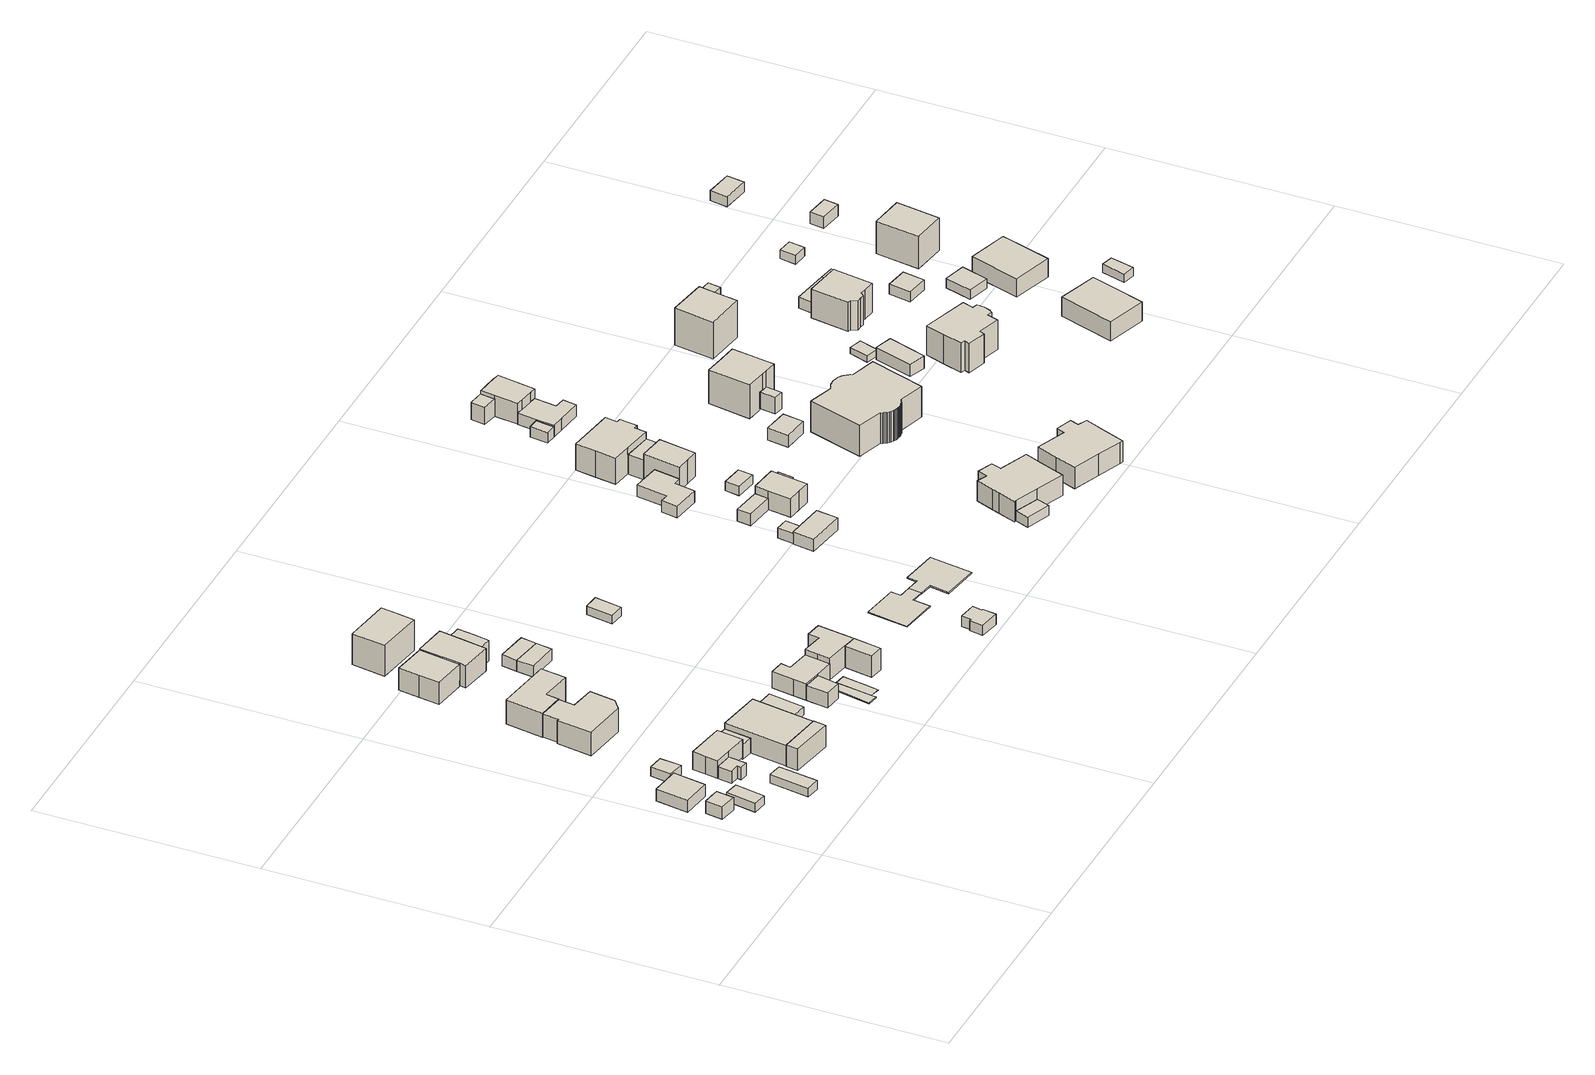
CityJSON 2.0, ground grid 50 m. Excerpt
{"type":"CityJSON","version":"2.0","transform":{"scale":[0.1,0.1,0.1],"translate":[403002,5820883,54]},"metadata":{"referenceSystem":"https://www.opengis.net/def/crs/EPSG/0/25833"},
"CityObjects":{
"building1":{"type":"Building","attributes":{"Gemeindeschluessel":"11000010","BezugspunktDach":"2200","function":"51009_1610","measuredHeight":3.61,"storeysAboveGround":0},"address":[{"country":"Germany","locality":"Berlin"}],"geometry":[{"type":"Solid","lod":"1","boundaries":[[[[0,1,2,3,4]],[[5,6,7,8,9]],[[5,9,4,3]],[[6,5,3,2]],[[7,6,2,1]],[[8,7,1,0]],[[9,8,0,4]]]]}]},
"building2":{"type":"Building","attributes":{"Gemeindeschluessel":"11000010","BezugspunktDach":"2200","function":"31001_2463","measuredHeight":2.93,"storeysAboveGround":1},"address":[{"country":"Germany","locality":"Berlin","thoroughfareNumber":"30 (1)","thoroughfareName":"Ingeweg"}],"geometry":[{"type":"Solid","lod":"1","boundaries":[[[[10,11,12,13]],[[14,15,16,17]],[[14,17,13,12]],[[15,14,12,11]],[[16,15,11,10]],[[17,16,10,13]]]]}]},
"building3":{"type":"Building","attributes":{"Gemeindeschluessel":"11000010","BezugspunktDach":"2200","function":"31001_2000","measuredHeight":2.02,"storeysAboveGround":1},"address":[{"country":"Germany","locality":"Berlin","thoroughfareNumber":"32 (1)","thoroughfareName":"Ingeweg"}],"geometry":[{"type":"Solid","lod":"1","boundaries":[[[[18,19,20,21]],[[22,23,24,25]],[[22,25,21,20]],[[23,22,20,19]],[[24,23,19,18]],[[25,24,18,21]]]]}]},
"building4":{"type":"Building","attributes":{"Gemeindeschluessel":"11000010","BezugspunktDach":"2200","function":"51009_1610","measuredHeight":2.2,"storeysAboveGround":0},"address":[{"country":"Germany","locality":"Berlin"}],"geometry":[{"type":"Solid","lod":"1","boundaries":[[[[26,27,28,29]],[[30,31,32,33]],[[30,33,29,28]],[[31,30,28,27]],[[32,31,27,26]],[[33,32,26,29]]]]}]},
"building5":{"type":"Building","attributes":{"Gemeindeschluessel":"11000010","BezugspunktDach":"2200","function":"31001_2000","measuredHeight":2.89,"storeysAboveGround":1},"address":[{"country":"Germany","locality":"Berlin","thoroughfareNumber":"32 (2)","thoroughfareName":"Ingeweg"}],"geometry":[{"type":"Solid","lod":"1","boundaries":[[[[34,35,36,37,38]],[[39,40,41,42,43]],[[39,43,38,37]],[[40,39,37,36]],[[41,40,36,35]],[[42,41,35,34]],[[43,42,34,38]]]]}]},
"building6":{"type":"Building","attributes":{"Gemeindeschluessel":"11000010","function":"31001_1010"},"address":[{"country":"Germany","locality":"Berlin","thoroughfareNumber":"32","thoroughfareName":"Ingeweg"}],"children":["building6-1","building6-2"]},
"building6-1":{"type":"BuildingPart","attributes":{"BezugspunktDach":"2200","measuredHeight":5.74,"storeysAboveGround":1},"parents":["building6"],"geometry":[{"type":"MultiSurface","lod":"1","boundaries":[[[44,45,46,47,48,49,50]],[[51,52,53,54,55,56,57]],[[51,57,50,49]],[[52,51,49,48]],[[53,52,48,47]],[[54,53,47,46]],[[55,54,46,45]],[[56,55,45,44]],[[58,59,60,44,50]],[[57,56,60,59,58]]]}]},
"building6-2":{"type":"BuildingPart","attributes":{"BezugspunktDach":"2200","measuredHeight":3.05,"storeysAboveGround":1},"parents":["building6"],"geometry":[{"type":"Solid","lod":"1","boundaries":[[[[61,62,63,60,59,64]],[[57,56,65,66,67,68]],[[57,68,64,59]],[[65,56,60,63]],[[66,65,63,62]],[[67,66,62,61]],[[68,67,61,64]],[[59,60,56,57]]]]}]},
"building7":{"type":"Building","attributes":{"Gemeindeschluessel":"11000010","BezugspunktDach":"2200","function":"51009_1610","measuredHeight":6.41,"storeysAboveGround":0},"address":[{"country":"Germany","locality":"Berlin"}],"geometry":[{"type":"Solid","lod":"1","boundaries":[[[[69,70,71,72]],[[73,74,75,76]],[[73,76,72,71]],[[74,73,71,70]],[[75,74,70,69]],[[76,75,69,72]]]]}]},
"building8":{"type":"Building","attributes":{"Gemeindeschluessel":"11000010","BezugspunktDach":"2200","function":"31001_1010","measuredHeight":5.63,"storeysAboveGround":1},"address":[{"country":"Germany","locality":"Berlin","thoroughfareNumber":"2","thoroughfareName":"Diethelmweg"}],"geometry":[{"type":"Solid","lod":"1","boundaries":[[[[77,78,79,80,81,82,83,84,85]],[[86,87,88,89,90,91,92,93,94]],[[86,94,85,84]],[[87,86,84,83]],[[88,87,83,82]],[[89,88,82,81]],[[90,89,81,80]],[[91,90,80,79]],[[92,91,79,78]],[[93,92,78,77]],[[94,93,77,85]]]]}]},
"building9":{"type":"Building","attributes":{"Gemeindeschluessel":"11000010","function":"31001_1010"},"address":[{"country":"Germany","locality":"Berlin","thoroughfareNumber":"34","thoroughfareName":"Ingeweg"}],"children":["building9-1","building9-2"]},
"building9-1":{"type":"BuildingPart","attributes":{"BezugspunktDach":"2200","measuredHeight":6.34,"storeysAboveGround":1},"parents":["building9"],"geometry":[{"type":"Solid","lod":"1","boundaries":[[[[95,96,97,98]],[[99,100,101,102]],[[99,102,98,97],[103,99,104,105]],[[100,99,97,96]],[[101,100,96,95]],[[102,101,95,98]],[[104,99,103,105]]]]}]},
"building9-2":{"type":"BuildingPart","attributes":{"BezugspunktDach":"2200","measuredHeight":3.57,"storeysAboveGround":1},"parents":["building9"],"geometry":[{"type":"Solid","lod":"1","boundaries":[[[[105,104,106,107]],[[108,99,103,109]],[[108,109,107,106]],[[99,108,106,104]],[[109,103,105,107]],[[103,99,104,105]]]]}]},
"building10":{"type":"Building","attributes":{"Gemeindeschluessel":"11000010","BezugspunktDach":"2200","function":"31001_1010","measuredHeight":5.8,"storeysAboveGround":1},"address":[{"country":"Germany","locality":"Berlin","thoroughfareNumber":"4","thoroughfareName":"Diethelmweg"}],"geometry":[{"type":"Solid","lod":"1","boundaries":[[[[110,111,112,113,114,115]],[[116,117,118,119,120,121]],[[116,121,115,114]],[[117,116,114,113]],[[118,117,113,112]],[[119,118,112,111]],[[120,119,111,110]],[[121,120,110,115]]]]}]},
"building11":{"type":"Building","attributes":{"Gemeindeschluessel":"11000010","BezugspunktDach":"2200","function":"31001_2000","measuredHeight":2.03,"storeysAboveGround":1},"address":[{"country":"Germany","locality":"Berlin","thoroughfareNumber":"36 (1)","thoroughfareName":"Ingeweg"}],"geometry":[{"type":"Solid","lod":"1","boundaries":[[[[122,123,124,125]],[[126,127,128,129]],[[126,129,125,124]],[[127,126,124,123]],[[128,127,123,122]],[[129,128,122,125]]]]}]},
"building12":{"type":"Building","attributes":{"Gemeindeschluessel":"11000010","function":"31001_1010"},"address":[{"country":"Germany","locality":"Berlin","thoroughfareNumber":"6","thoroughfareName":"Diethelmweg"}],"children":["building12-1","building12-2"]},
"building12-1":{"type":"BuildingPart","attributes":{"BezugspunktDach":"2200","measuredHeight":6.55,"storeysAboveGround":2},"parents":["building12"],"geometry":[{"type":"MultiSurface","lod":"1","boundaries":[[[130,131,132,133,134,135]],[[136,137,138,139,140,141]],[[136,141,135,134]],[[137,136,134,133]],[[138,137,133,132]],[[139,138,142,143,144]],[[140,139,144,145,146,130]],[[141,140,130,135]],[[144,143,142,132,131]],[[130,146,145,147]],[[131,147,145,144]]]}]},
"building12-2":{"type":"BuildingPart","attributes":{"BezugspunktDach":"2200","measuredHeight":6.71,"storeysAboveGround":2},"parents":["building12"],"geometry":[{"type":"MultiSurface","lod":"1","boundaries":[[[148,149,150,151,152,153,154]],[[146,145,143,155,156,157,158]],[[146,158,154,153]],[[147,130,159,153,152]],[[143,132,131,147,145,152,151]],[[155,143,151,150]],[[156,155,150,149]],[[157,156,149,148]],[[158,157,148,154]],[[145,146,159,130,147]],[[144,131,132,143]],[[145,147,131,144]]]}]},
"building13":{"type":"Building","attributes":{"Gemeindeschluessel":"11000010","BezugspunktDach":"2200","function":"31001_1010","measuredHeight":8.72,"storeysAboveGround":1},"address":[{"country":"Germany","locality":"Berlin","thoroughfareNumber":"8","thoroughfareName":"Diethelmweg"}],"geometry":[{"type":"Solid","lod":"1","boundaries":[[[[160,161,162,163,164]],[[165,166,167,168,169]],[[165,169,164,163]],[[166,165,163,162]],[[167,166,162,161]],[[168,167,161,160]],[[169,168,160,164]]]]}]},
"building14":{"type":"Building","attributes":{"Gemeindeschluessel":"11000010","BezugspunktDach":"2200","function":"31001_2000","measuredHeight":0.218,"storeysAboveGround":1},"address":[{"country":"Germany","locality":"Berlin","thoroughfareNumber":"36 (2)","thoroughfareName":"Ingeweg"}],"geometry":[{"type":"Solid","lod":"1","boundaries":[[[[170,171,172,173,174]],[[175,176,177,178,179]],[[175,179,174,173]],[[176,175,173,172]],[[177,176,172,171]],[[178,177,171,170]],[[179,178,170,174]]]]}]},
"building15":{"type":"Building","attributes":{"Gemeindeschluessel":"11000010","function":"31001_1010"},"address":[{"country":"Germany","locality":"Berlin","thoroughfareNumber":"36","thoroughfareName":"Ingeweg"}],"children":["building15-1","building15-2"]},
"building15-1":{"type":"BuildingPart","attributes":{"BezugspunktDach":"2200","measuredHeight":5.72,"storeysAboveGround":1},"parents":["building15"],"geometry":[{"type":"MultiSurface","lod":"1","boundaries":[[[180,181,182,183,184,185,186,187,188]],[[189,190,191,192,193,194,195,196,197]],[[189,197,188,187]],[[190,189,187,186]],[[191,190,186,185]],[[192,191,185,184]],[[193,192,184,183]],[[194,193,183,182]],[[195,194,182,181]],[[196,195,181,180]],[[197,198,199,180,188]],[[199,198,197,196]]]}]},
"building15-2":{"type":"BuildingPart","attributes":{"BezugspunktDach":"2200","measuredHeight":3.62,"storeysAboveGround":1},"parents":["building15"],"geometry":[{"type":"Solid","lod":"1","boundaries":[[[[200,199,198,201]],[[197,196,202,203]],[[197,203,201,198]],[[202,196,199,200]],[[203,202,200,201]],[[196,197,198,199]]]]}]},
"building16":{"type":"Building","attributes":{"Gemeindeschluessel":"11000010","BezugspunktDach":"2200","function":"31001_2000","measuredHeight":2.66,"storeysAboveGround":1},"address":[{"country":"Germany","locality":"Berlin","thoroughfareNumber":"4 (2)","thoroughfareName":"Diethelmweg"}],"geometry":[{"type":"Solid","lod":"1","boundaries":[[[[204,205,206,207]],[[208,209,210,211]],[[208,211,207,206]],[[209,208,206,205]],[[210,209,205,204]],[[211,210,204,207]]]]}]},
"building17":{"type":"Building","attributes":{"Gemeindeschluessel":"11000010","BezugspunktDach":"2200","function":"31001_2000","measuredHeight":6.06,"storeysAboveGround":1},"address":[{"country":"Germany","locality":"Berlin","thoroughfareNumber":"6 (1)","thoroughfareName":"Diethelmweg"}],"geometry":[{"type":"Solid","lod":"1","boundaries":[[[[212,213,214,215,216]],[[217,218,219,220,221]],[[217,221,216,215]],[[218,217,215,214]],[[219,218,214,213]],[[220,219,213,212]],[[221,220,212,216]]]]}]},
"building18":{"type":"Building","attributes":{"Gemeindeschluessel":"11000010","BezugspunktDach":"2200","function":"31001_2000","measuredHeight":2.63,"storeysAboveGround":1},"address":[{"country":"Germany","locality":"Berlin","thoroughfareNumber":"6 (2)","thoroughfareName":"Diethelmweg"}],"geometry":[{"type":"Solid","lod":"1","boundaries":[[[[205,222,223,206]],[[224,225,209,208]],[[224,208,206,223]],[[225,224,223,222]],[[209,225,222,205]],[[208,209,205,206]]]]}]},
"building19":{"type":"Building","attributes":{"Gemeindeschluessel":"11000010","BezugspunktDach":"2200","function":"31001_2000","measuredHeight":0.116,"storeysAboveGround":1},"address":[{"country":"Germany","locality":"Berlin","thoroughfareNumber":"38 (1)","thoroughfareName":"Ingeweg"}],"geometry":[{"type":"Solid","lod":"1","boundaries":[[[[226,227,228,229,172,171]],[[230,231,232,233,234,235]],[[230,235,171,172]],[[231,230,172,229]],[[232,231,229,228]],[[233,232,228,227]],[[234,233,227,226]],[[235,234,226,171]]]]}]},
"building20":{"type":"Building","attributes":{"Gemeindeschluessel":"11000010","function":"31001_1010"},"address":[{"country":"Germany","locality":"Berlin","thoroughfareNumber":"38","thoroughfareName":"Ingeweg"}],"children":["building20-1","building20-2"]},
"building20-1":{"type":"BuildingPart","attributes":{"BezugspunktDach":"2200","measuredHeight":5.78,"storeysAboveGround":1},"parents":["building20"],"geometry":[{"type":"Solid","lod":"1","boundaries":[[[[236,237,238,239,240,241,242,243,244]],[[194,193,245,246,247,248,249,250,195]],[[194,195,244,243]],[[193,194,243,242]],[[245,193,242,241]],[[246,245,241,240]],[[247,246,240,239]],[[248,247,239,238]],[[249,248,238,237]],[[250,236,237,236]],[[195,250,236,244]],[[249,237,236,250]]]]}]},
"building20-2":{"type":"BuildingPart","attributes":{"BezugspunktDach":"2200","measuredHeight":5.23,"storeysAboveGround":1},"parents":["building20"],"geometry":[{"type":"Solid","lod":"1","boundaries":[[[[251,237,236,252]],[[250,249,253,254]],[[250,254,252,236]],[[253,249,237,251]],[[254,253,251,252]],[[249,250,236,237]]]]}]},
"building21":{"type":"Building","attributes":{"Gemeindeschluessel":"11000010","BezugspunktDach":"2200","function":"31001_2000","measuredHeight":2.1,"storeysAboveGround":1},"address":[{"country":"Germany","locality":"Berlin","thoroughfareNumber":"4 (1)","thoroughfareName":"Diethelmweg"}],"geometry":[{"type":"Solid","lod":"1","boundaries":[[[[255,256,257,258]],[[259,260,261,262]],[[259,262,258,257]],[[260,259,257,256]],[[261,260,256,255]],[[262,261,255,258]]]]}]},
"building22":{"type":"Building","attributes":{"Gemeindeschluessel":"11000010","BezugspunktDach":"2200","function":"31001_1313","measuredHeight":2.47,"storeysAboveGround":1},"address":[{"country":"Germany","locality":"Berlin","thoroughfareNumber":"9 (2)","thoroughfareName":"Irmfriedstraße"}],"geometry":[{"type":"Solid","lod":"1","boundaries":[[[[263,264,265,266,267,268,269,270]],[[271,272,273,274,275,276,277,278]],[[271,278,270,269]],[[272,271,269,268]],[[273,272,268,267]],[[274,273,267,266]],[[275,274,266,265]],[[276,275,265,264]],[[277,276,264,263]],[[278,277,263,270]]]]}]},
"building23":{"type":"Building","attributes":{"Gemeindeschluessel":"11000010","BezugspunktDach":"2200","function":"31001_1010","measuredHeight":0.152,"storeysAboveGround":1},"address":[{"country":"Germany","locality":"Berlin","thoroughfareNumber":"40","thoroughfareName":"Ingeweg"}],"geometry":[{"type":"Solid","lod":"1","boundaries":[[[[279,280,281,282,283,284,285,286]],[[287,288,289,290,291,292,293,294]],[[287,294,286,285]],[[288,287,285,284]],[[289,288,284,283]],[[290,289,283,282]],[[291,290,282,281]],[[292,291,281,280]],[[293,292,280,279]],[[294,293,279,286]]]]}]},
"building24":{"type":"Building","attributes":{"Gemeindeschluessel":"11000010","BezugspunktDach":"2200","function":"31001_1010","measuredHeight":0.33,"storeysAboveGround":1},"address":[{"country":"Germany","locality":"Berlin","thoroughfareNumber":"11","thoroughfareName":"Irmfriedstraße"}],"geometry":[{"type":"Solid","lod":"1","boundaries":[[[[295,296,297,298,299,300,282,281]],[[301,302,303,304,305,306,307,308]],[[301,308,281,282]],[[302,301,282,300]],[[303,302,300,299]],[[304,303,299,298]],[[305,304,298,297]],[[306,305,297,296]],[[307,306,296,295]],[[308,307,295,281]]]]}]},
"building25":{"type":"Building","attributes":{"Gemeindeschluessel":"11000010","BezugspunktDach":"2200","function":"31001_2000","measuredHeight":3.02,"storeysAboveGround":1},"address":[{"country":"Germany","locality":"Berlin","thoroughfareNumber":"15 (1)","thoroughfareName":"Irmfriedstraße"}],"geometry":[{"type":"Solid","lod":"1","boundaries":[[[[309,310,311,312]],[[313,314,315,316]],[[313,316,312,311]],[[314,313,311,310]],[[315,314,310,309]],[[316,315,309,312]]]]}]},
"building26":{"type":"Building","attributes":{"Gemeindeschluessel":"11000010","BezugspunktDach":"2200","function":"31001_1312","measuredHeight":3.93,"storeysAboveGround":1},"address":[{"country":"Germany","locality":"Berlin","thoroughfareNumber":"15","thoroughfareName":"Irmfriedstraße"}],"geometry":[{"type":"Solid","lod":"1","boundaries":[[[[317,318,319,320,321,322]],[[323,324,325,326,327,328]],[[323,328,322,321]],[[324,323,321,320]],[[325,324,320,319]],[[326,325,319,318]],[[327,326,318,317]],[[328,327,317,322]]]]}]},
"building27":{"type":"Building","attributes":{"Gemeindeschluessel":"11000010","function":"31001_1010"},"address":[{"country":"Germany","locality":"Berlin","thoroughfareNumber":"17","thoroughfareName":"Irmfriedstraße"}],"children":["building27-1","building27-2","building27-3"]},
"building27-1":{"type":"BuildingPart","attributes":{"BezugspunktDach":"2200","measuredHeight":5.87,"storeysAboveGround":2},"parents":["building27"],"geometry":[{"type":"MultiSurface","lod":"1","boundaries":[[[329,330,331,332,333,334,335,336]],[[337,338,339,340,341,342,343,344]],[[337,344,336,335]],[[345,346,335,334]],[[339,338,334,333]],[[340,339,333,332]],[[347,348,332,331]],[[342,341,331,330]],[[343,342,330,329]],[[344,343,329,336]],[[338,337,349,346,345]],[[341,340,348,347]]]}]},
"building27-2":{"type":"BuildingPart","attributes":{"BezugspunktDach":"2200","measuredHeight":2.74,"storeysAboveGround":2},"parents":["building27"],"geometry":[{"type":"MultiSurface","lod":"1","boundaries":[[[346,345,350,351]],[[352,353,354,355]],[[352,355,351,350]],[[353,352,350,345]],[[354,353,338,337]],[[355,354,346,351]],[[337,338,345,346]]]}]},
"building27-3":{"type":"BuildingPart","attributes":{"BezugspunktDach":"2200","measuredHeight":2.81,"storeysAboveGround":2},"parents":["building27"],"geometry":[{"type":"Solid","lod":"1","boundaries":[[[[356,357,348,347]],[[340,358,359,341]],[[358,340,348,357]],[[359,358,357,356]],[[341,359,356,347]],[[340,341,347,348]]]]}]},
"building28":{"type":"Building","attributes":{"Gemeindeschluessel":"11000010","function":"31001_1010"},"address":[{"country":"Germany","locality":"Berlin","thoroughfareNumber":"19","thoroughfareName":"Irmfriedstraße"}],"children":["building28-1","building28-2"]},
"building28-1":{"type":"BuildingPart","attributes":{"BezugspunktDach":"2200","measuredHeight":5.99,"storeysAboveGround":2},"parents":["building28"],"geometry":[{"type":"MultiSurface","lod":"1","boundaries":[[[360,361,362,363,364]],[[365,366,367,368,369]],[[365,369,370,364,363],[371,372,373,370]],[[366,365,363,362]],[[367,366,362,361]],[[368,367,361,360]],[[369,368,360,364]],[[373,372,371,370]]]}]},
"building28-2":{"type":"BuildingPart","attributes":{"BezugspunktDach":"2200","measuredHeight":2.85,"storeysAboveGround":2},"parents":["building28"],"geometry":[{"type":"Solid","lod":"1","boundaries":[[[[374,375,370,373,376,377,378,379]],[[380,381,382,372,371,383,384,385]],[[380,385,379,378]],[[381,380,378,377]],[[382,381,377,376]],[[372,382,376,373]],[[383,371,370,375]],[[384,383,375,374]],[[385,384,374,379]],[[371,372,373,370]]]]}]},
"building29":{"type":"Building","attributes":{"Gemeindeschluessel":"11000010","BezugspunktDach":"2200","function":"31001_2000","measuredHeight":3.55,"storeysAboveGround":1},"address":[{"country":"Germany","locality":"Berlin","thoroughfareNumber":"2 (1)","thoroughfareName":"Dudweilerstraße"}],"geometry":[{"type":"Solid","lod":"1","boundaries":[[[[386,387,388,389]],[[390,391,392,393]],[[390,393,389,388]],[[391,390,388,387]],[[392,391,387,386]],[[393,392,386,389]]]]}]},
"building30":{"type":"Building","attributes":{"Gemeindeschluessel":"11000010","BezugspunktDach":"2200","function":"31001_2000","measuredHeight":2.21,"storeysAboveGround":1},"address":[{"country":"Germany","locality":"Berlin","thoroughfareNumber":"17 (1)","thoroughfareName":"Irmfriedstraße"}],"geometry":[{"type":"Solid","lod":"1","boundaries":[[[[394,395,396,397]],[[398,399,400,401]],[[398,401,397,396]],[[399,398,396,395]],[[400,399,395,394]],[[401,400,394,397]]]]}]},
"building31":{"type":"Building","attributes":{"Gemeindeschluessel":"11000010","BezugspunktDach":"2200","function":"31001_1010","measuredHeight":5.82,"storeysAboveGround":1},"address":[{"country":"Germany","locality":"Berlin","thoroughfareNumber":"2","thoroughfareName":"Dudweilerstraße"}],"geometry":[{"type":"Solid","lod":"1","boundaries":[[[[402,403,404,405,406,407,408,409,410,411,412,413,414,415]],[[416,417,418,419,420,421,422,423,424,425,426,391,390,427]],[[416,427,415,414]],[[417,416,414,413]],[[418,417,413,412]],[[419,418,412,411]],[[420,419,411,410]],[[421,420,410,409]],[[422,421,409,408]],[[423,422,408,407]],[[424,423,407,406]],[[425,424,406,405]],[[426,425,405,404]],[[391,426,404,403]],[[390,391,403,402]],[[427,390,402,415]]]]}]},
"building32":{"type":"Building","attributes":{"Gemeindeschluessel":"11000010","function":"31001_1010"},"address":[{"country":"Germany","locality":"Berlin","thoroughfareNumber":"21","thoroughfareName":"Irmfriedstraße"}],"children":["building32-1","building32-2"]},
"building32-1":{"type":"BuildingPart","attributes":{"BezugspunktDach":"2200","measuredHeight":7.84,"storeysAboveGround":1},"parents":["building32"],"geometry":[{"type":"MultiSurface","lod":"1","boundaries":[[[428,429,430,431,432,433,434,435,436,437,438]],[[439,440,441,442,443,444,445,446,447,448,449]],[[439,449,438,437]],[[440,439,437,436]],[[441,440,436,435]],[[442,441,435,434]],[[443,442,434,433]],[[444,443,433,432]],[[445,444,432,431]],[[446,445,431,430]],[[447,446,430,429]],[[450,451,447,429,428]],[[449,448,428,438]],[[448,447,451,450]]]}]},
"building32-2":{"type":"BuildingPart","attributes":{"BezugspunktDach":"2200","measuredHeight":4.74,"storeysAboveGround":1},"parents":["building32"],"geometry":[{"type":"Solid","lod":"1","boundaries":[[[[452,453,454,451,450,455]],[[448,447,456,457,458,459]],[[448,459,455,450]],[[456,447,451,454]],[[457,456,454,453]],[[458,457,453,452]],[[459,458,452,455]],[[447,448,450,451]]]]}]},
"building33":{"type":"Building","attributes":{"Gemeindeschluessel":"11000010","BezugspunktDach":"2200","function":"31001_1010","measuredHeight":6.14,"storeysAboveGround":1},"address":[{"country":"Germany","locality":"Berlin","thoroughfareNumber":"2A","thoroughfareName":"Dudweilerstraße"}],"geometry":[{"type":"Solid","lod":"1","boundaries":[[[[460,461,462,463,464,465,466,467,468,469,470,471]],[[472,473,474,475,476,477,478,479,480,481,482,483]],[[472,483,471,470]],[[473,472,470,469]],[[474,473,469,468]],[[475,474,468,467]],[[476,475,467,466]],[[477,476,466,465]],[[478,477,465,464]],[[479,478,464,463]],[[480,479,463,462]],[[481,480,462,461]],[[482,481,461,460]],[[483,482,460,471]]]]}]},
"building34":{"type":"Building","attributes":{"Gemeindeschluessel":"11000010","function":"31001_1010"},"address":[{"country":"Germany","locality":"Berlin","thoroughfareNumber":"23","thoroughfareName":"Irmfriedstraße"}],"children":["building34-1","building34-2"]},
"building34-1":{"type":"BuildingPart","attributes":{"BezugspunktDach":"2200","measuredHeight":5.58,"storeysAboveGround":1},"parents":["building34"],"geometry":[{"type":"MultiSurface","lod":"1","boundaries":[[[484,485,486,487,488,489,490,491,492]],[[493,494,495,496,497,498,499,500,501]],[[502,503,501,492,491]],[[494,493,491,490]],[[495,494,490,489]],[[496,495,489,488]],[[497,496,488,487]],[[498,497,487,486]],[[499,498,486,485]],[[500,499,485,484]],[[501,500,484,492]],[[493,501,503,502]]]}]},
"building34-2":{"type":"BuildingPart","attributes":{"BezugspunktDach":"2200","measuredHeight":2.54,"storeysAboveGround":1},"parents":["building34"],"geometry":[{"type":"Solid","lod":"1","boundaries":[[[[503,502,504,505]],[[506,493,501,507]],[[506,507,505,504]],[[493,506,504,502]],[[507,501,503,505]],[[493,502,503,501]]]]}]},
"building35":{"type":"Building","attributes":{"Gemeindeschluessel":"11000010","BezugspunktDach":"2200","function":"31001_2000","measuredHeight":2.82,"storeysAboveGround":1},"address":[{"country":"Germany","locality":"Berlin","thoroughfareNumber":"1 (1)","thoroughfareName":"Dudweilerstraße"}],"geometry":[{"type":"Solid","lod":"1","boundaries":[[[[508,509,510,511]],[[512,513,514,515]],[[512,515,511,510]],[[513,512,510,509]],[[514,513,509,508]],[[515,514,508,511]]]]}]},
"building36":{"type":"Building","attributes":{"Gemeindeschluessel":"11000010","function":"31001_1010"},"address":[{"country":"Germany","locality":"Berlin","thoroughfareNumber":"25","thoroughfareName":"Irmfriedstraße"}],"children":["building36-1","building36-2"]},
"building36-1":{"type":"BuildingPart","attributes":{"BezugspunktDach":"2200","measuredHeight":5.73,"storeysAboveGround":2},"parents":["building36"],"geometry":[{"type":"MultiSurface","lod":"1","boundaries":[[[516,517,518,519,520,521,522,523,524,525]],[[526,527,528,529,530,531,532,533,534,535]],[[526,535,525,524]],[[536,537,524,523]],[[528,527,523,522]],[[529,528,522,521]],[[530,529,521,520]],[[531,530,520,519]],[[532,531,519,518]],[[533,532,518,517]],[[534,533,517,516]],[[535,534,516,525]],[[527,526,537,536]]]}]},
"building36-2":{"type":"BuildingPart","attributes":{"BezugspunktDach":"2200","measuredHeight":4.21,"storeysAboveGround":2},"parents":["building36"],"geometry":[{"type":"Solid","lod":"1","boundaries":[[[[537,536,538,539]],[[540,527,526,541]],[[540,541,539,538]],[[527,540,538,536]],[[541,526,537,539]],[[526,527,536,537]]]]}]},
"building37":{"type":"Building","attributes":{"Gemeindeschluessel":"11000010","BezugspunktDach":"2200","function":"31001_1010","measuredHeight":7.41,"storeysAboveGround":2},"address":[{"country":"Germany","locality":"Berlin","thoroughfareNumber":"1","thoroughfareName":"Dudweilerstraße"}],"geometry":[{"type":"Solid","lod":"1","boundaries":[[[[542,543,544,545,546,547,548,549,550,551,552,553,554,555,556,557,558,559,560,561,562,563,564,565,566,567,568,569,570,571,572,573,574,575,576,577,578,579,580,581,582,583,584,585]],[[586,587,588,589,590,591,592,593,594,595,596,597,598,599,600,601,602,603,604,605,606,607,608,609,610,611,612,613,614,615,616,617,618,619,620,621,622,623,624,625,626,627,628,629]],[[586,629,585,584]],[[587,586,584,583]],[[588,587,583,582]],[[589,588,582,581]],[[590,589,581,580]],[[591,590,580,579]],[[592,591,579,578]],[[593,592,578,577]],[[594,593,577,576]],[[595,594,576,575]],[[596,595,575,574]],[[597,596,574,573]],[[598,597,573,572]],[[599,598,572,571]],[[600,599,571,570]],[[601,600,570,569]],[[602,601,569,568]],[[603,602,568,567]],[[604,603,567,566]],[[605,604,566,565]],[[606,605,565,564]],[[607,606,564,563]],[[608,607,563,562]],[[609,608,562,561]],[[610,609,561,560]],[[611,610,560,559]],[[612,611,559,558]],[[613,612,558,557]],[[614,613,557,556]],[[615,614,556,555]],[[616,615,555,554]],[[617,616,554,553]],[[618,617,553,552]],[[619,618,552,551]],[[620,619,551,550]],[[621,620,550,549]],[[622,621,549,548]],[[623,622,548,547]],[[624,623,547,546]],[[625,624,546,545]],[[626,625,545,544]],[[627,626,544,543]],[[628,627,543,542]],[[629,628,542,585]]]]}]},
"building38":{"type":"Building","attributes":{"Gemeindeschluessel":"11000010","function":"31001_1010"},"address":[{"country":"Germany","locality":"Berlin","thoroughfareNumber":"20","thoroughfareName":"Irmfriedstraße"}],"children":["building38-1","building38-2","building38-3"]},
"building38-1":{"type":"BuildingPart","attributes":{"BezugspunktDach":"2200","measuredHeight":8.52,"storeysAboveGround":2},"parents":["building38"],"geometry":[{"type":"MultiSurface","lod":"1","boundaries":[[[630,631,632,633,634,635,636,637,638]],[[639,640,641,642,643,644,645,646,647]],[[639,647,638,637]],[[640,639,637,636]],[[641,640,636,635]],[[642,641,635,634]],[[643,642,634,633],[648,649,650,651]],[[644,643,633,632]],[[645,644,632,631]],[[652,653,654,631,630]],[[646,645,655,656]],[[647,646,630,638],[657,658,652,656]],[[650,649,648,651]],[[656,655,654,653,652]],[[652,658,657,656]]]}]},
"building38-2":{"type":"BuildingPart","attributes":{"BezugspunktDach":"2200","measuredHeight":3.92,"storeysAboveGround":2},"parents":["building38"],"geometry":[{"type":"MultiSurface","lod":"1","boundaries":[[[659,653,658,660]],[[657,655,661,662]],[[657,662,660,658]],[[661,655,653,659]],[[662,661,659,660]],[[655,656,652,653]],[[657,658,652,656]]]}]},
"building38-3":{"type":"BuildingPart","attributes":{"BezugspunktDach":"2200","measuredHeight":5.8,"storeysAboveGround":2},"parents":["building38"],"geometry":[{"type":"Solid","lod":"1","boundaries":[[[[663,664,651,650]],[[648,665,666,649]],[[665,648,651,664]],[[666,665,664,663]],[[649,666,663,650]],[[648,649,650,651]]]]}]},
"building39":{"type":"Building","attributes":{"Gemeindeschluessel":"11000010","BezugspunktDach":"2200","function":"31001_2463","measuredHeight":3,"storeysAboveGround":1},"address":[{"country":"Germany","locality":"Berlin","thoroughfareNumber":"1 (3)","thoroughfareName":"Dudweilerstraße"}],"geometry":[{"type":"Solid","lod":"1","boundaries":[[[[667,668,669,670]],[[671,672,673,674]],[[671,674,670,669]],[[672,671,669,668]],[[673,672,668,667]],[[674,673,667,670]]]]}]},
"building40":{"type":"Building","attributes":{"Gemeindeschluessel":"11000010","BezugspunktDach":"2200","function":"31001_1313","measuredHeight":2.32,"storeysAboveGround":1},"address":[{"country":"Germany","locality":"Berlin","thoroughfareNumber":"1 (2)","thoroughfareName":"Dudweilerstraße"}],"geometry":[{"type":"Solid","lod":"1","boundaries":[[[[675,676,677,678,679]],[[680,681,682,683,684]],[[680,684,679,678]],[[681,680,678,677]],[[682,681,677,676]],[[683,682,676,675]],[[684,683,675,679]]]]}]},
"building41":{"type":"Building","attributes":{"Gemeindeschluessel":"11000010","BezugspunktDach":"2200","function":"31001_1010","measuredHeight":10.66,"storeysAboveGround":1},"address":[{"country":"Germany","locality":"Berlin","thoroughfareNumber":"24","thoroughfareName":"Irmfriedstraße"}],"geometry":[{"type":"Solid","lod":"1","boundaries":[[[[685,686,687,688,689]],[[690,691,692,693,694]],[[690,694,689,688]],[[691,690,688,687]],[[692,691,687,686]],[[693,692,686,685]],[[694,693,685,689]]]]}]},
"building42":{"type":"Building","attributes":{"Gemeindeschluessel":"11000010","BezugspunktDach":"2200","function":"31001_1010","measuredHeight":9.54,"storeysAboveGround":1},"address":[{"country":"Germany","locality":"Berlin","thoroughfareNumber":"3","thoroughfareName":"Dudweilerstraße"}],"geometry":[{"type":"Solid","lod":"1","boundaries":[[[[695,696,697,698,699,700,701,702,703,704,705,706,707,708,709,710,711,712,713,714]],[[715,716,717,718,719,720,721,722,723,724,725,726,727,728,729,730,731,732,733,734]],[[715,734,714,713]],[[716,715,713,712]],[[717,716,712,711]],[[718,717,711,710]],[[719,718,710,709]],[[720,719,709,708]],[[721,720,708,707]],[[722,721,707,706]],[[723,722,706,705]],[[724,723,705,704]],[[725,724,704,703]],[[726,725,703,702]],[[727,726,702,701]],[[728,727,701,700]],[[729,728,700,699]],[[730,729,699,698]],[[731,730,698,697]],[[732,731,697,696]],[[733,732,696,695]],[[734,733,695,714]]]]}]},
"building43":{"type":"Building","attributes":{"Gemeindeschluessel":"11000010","BezugspunktDach":"2200","function":"31001_1010","measuredHeight":8.94,"storeysAboveGround":1},"address":[{"country":"Germany","locality":"Berlin","thoroughfareNumber":"22","thoroughfareName":"Irmfriedstraße"}],"geometry":[{"type":"Solid","lod":"1","boundaries":[[[[735,736,737,738,739,740,741,742,743,744,745,746,747]],[[748,749,750,751,752,753,754,755,756,757,758,759,760]],[[748,760,747,746]],[[749,748,746,745]],[[750,749,745,744]],[[751,750,744,743]],[[752,751,743,742]],[[753,752,742,741]],[[754,753,741,740]],[[755,754,740,739]],[[756,755,739,738]],[[757,756,738,737]],[[758,757,737,736]],[[759,758,736,735]],[[760,759,735,747]]]]}]},
"building44":{"type":"Building","attributes":{"Gemeindeschluessel":"11000010","BezugspunktDach":"2200","function":"31001_2463","measuredHeight":2.4,"storeysAboveGround":1},"address":[{"country":"Germany","locality":"Berlin","thoroughfareNumber":"24 (1)","thoroughfareName":"Irmfriedstraße"}],"geometry":[{"type":"Solid","lod":"1","boundaries":[[[[761,762,763,764]],[[765,766,767,768]],[[765,768,764,763]],[[766,765,763,762]],[[767,766,762,761]],[[768,767,761,764]]]]}]},
"building45":{"type":"Building","attributes":{"Gemeindeschluessel":"11000010","BezugspunktDach":"2200","function":"51009_1611","measuredHeight":2.7,"storeysAboveGround":0},"address":[{"country":"Germany","locality":"Berlin"}],"geometry":[{"type":"Solid","lod":"1","boundaries":[[[[769,770,771,772,773,774,775]],[[776,777,778,779,780,752,749]],[[776,749,775,774]],[[777,776,774,773]],[[778,777,773,772]],[[779,778,772,771]],[[780,779,771,770]],[[752,780,770,769]],[[749,752,769,775]]]]}]},
"building46":{"type":"Building","attributes":{"Gemeindeschluessel":"11000010","BezugspunktDach":"2200","function":"31001_1010","measuredHeight":5.71,"storeysAboveGround":1},"address":[{"country":"Germany","locality":"Berlin","thoroughfareNumber":"5A","thoroughfareName":"Dudweilerstraße"}],"geometry":[{"type":"Solid","lod":"1","boundaries":[[[[781,782,783,784]],[[785,786,787,788]],[[785,788,784,783]],[[786,785,783,782]],[[787,786,782,781]],[[788,787,781,784]]]]}]},
"building47":{"type":"Building","attributes":{"Gemeindeschluessel":"11000010","BezugspunktDach":"2200","function":"31001_2723","measuredHeight":2.39,"storeysAboveGround":1},"address":[{"country":"Germany","locality":"Berlin","thoroughfareNumber":"21A (1)","thoroughfareName":"Siegmarstraße"}],"geometry":[{"type":"Solid","lod":"1","boundaries":[[[[789,790,791,792]],[[793,794,795,796]],[[793,796,792,791]],[[794,793,791,790]],[[795,794,790,789]],[[796,795,789,792]]]]}]},
"building48":{"type":"Building","attributes":{"Gemeindeschluessel":"11000010","BezugspunktDach":"2200","function":"31001_2723","measuredHeight":2.7,"storeysAboveGround":1},"address":[{"country":"Germany","locality":"Berlin","thoroughfareNumber":"22 (1)","thoroughfareName":"Irmfriedstraße"}],"geometry":[{"type":"Solid","lod":"1","boundaries":[[[[797,798,773,772]],[[777,799,800,778]],[[777,778,772,773]],[[799,777,773,798]],[[800,799,798,797]],[[778,800,797,772]]]]}]},
"building49":{"type":"Building","attributes":{"Gemeindeschluessel":"11000010","BezugspunktDach":"2200","function":"31001_2000","measuredHeight":2.31,"storeysAboveGround":1},"address":[{"country":"Germany","locality":"Berlin","thoroughfareNumber":"5 (1)","thoroughfareName":"Dudweilerstraße"}],"geometry":[{"type":"Solid","lod":"1","boundaries":[[[[801,802,803,804]],[[805,806,807,808]],[[805,808,804,803]],[[806,805,803,802]],[[807,806,802,801]],[[808,807,801,804]]]]}]},
"building50":{"type":"Building","attributes":{"Gemeindeschluessel":"11000010","BezugspunktDach":"2200","function":"31001_1010","measuredHeight":5.67,"storeysAboveGround":1},"address":[{"country":"Germany","locality":"Berlin","thoroughfareNumber":"5","thoroughfareName":"Dudweilerstraße"}],"geometry":[{"type":"Solid","lod":"1","boundaries":[[[[809,810,811,812]],[[813,814,815,816]],[[813,816,812,811]],[[814,813,811,810]],[[815,814,810,809]],[[816,815,809,812]]]]}]},
"building51":{"type":"Building","attributes":{"Gemeindeschluessel":"11000010","BezugspunktDach":"2200","function":"31001_2000","measuredHeight":2.09,"storeysAboveGround":1},"address":[{"country":"Germany","locality":"Berlin","thoroughfareNumber":"23A (1)","thoroughfareName":"Siegmarstraße"}],"geometry":[{"type":"Solid","lod":"1","boundaries":[[[[817,818,819,820]],[[821,822,823,824]],[[821,824,820,819]],[[822,821,819,818]],[[823,822,818,817]],[[824,823,817,820]]]]}]},
"building52":{"type":"Building","attributes":{"Gemeindeschluessel":"11000010","BezugspunktDach":"2200","function":"31001_2000","measuredHeight":2.02,"storeysAboveGround":1},"address":[{"country":"Germany","locality":"Berlin","thoroughfareNumber":"7 (1)","thoroughfareName":"Dudweilerstraße"}],"geometry":[{"type":"Solid","lod":"1","boundaries":[[[[825,826,827,828]],[[829,830,831,832]],[[829,832,828,827]],[[830,829,827,826]],[[831,830,826,825]],[[832,831,825,828]]]]}]},
"building53":{"type":"Building","attributes":{"Gemeindeschluessel":"11000010","BezugspunktDach":"2200","function":"31001_1010","measuredHeight":7.82,"storeysAboveGround":1},"address":[{"country":"Germany","locality":"Berlin","thoroughfareNumber":"21A","thoroughfareName":"Siegmarstraße"}],"geometry":[{"type":"Solid","lod":"1","boundaries":[[[[833,834,835,836]],[[837,838,839,840]],[[837,840,836,835]],[[838,837,835,834]],[[839,838,834,833]],[[840,839,833,836]]]]}]},
"building54":{"type":"Building","attributes":{"Gemeindeschluessel":"11000010","BezugspunktDach":"2200","function":"31001_1010","measuredHeight":2.83,"storeysAboveGround":1},"address":[{"country":"Germany","locality":"Berlin","thoroughfareNumber":"23A","thoroughfareName":"Siegmarstraße"}],"geometry":[{"type":"Solid","lod":"1","boundaries":[[[[841,842,843,844]],[[845,846,847,848]],[[845,848,844,843]],[[846,845,843,842]],[[847,846,842,841]],[[848,847,841,844]]]]}]},
"building55":{"type":"Building","attributes":{"Gemeindeschluessel":"11000010","BezugspunktDach":"2200","function":"31001_2463","measuredHeight":2.39,"storeysAboveGround":1},"address":[{"country":"Germany","locality":"Berlin","thoroughfareNumber":"25A (1)","thoroughfareName":"Siegmarstraße"}],"geometry":[{"type":"Solid","lod":"1","boundaries":[[[[849,850,851,852]],[[853,854,855,856]],[[853,856,852,851]],[[854,853,851,850]],[[855,854,850,849]],[[856,855,849,852]]]]}]}
},
"vertices":[
[58,218,50],[64,258,50],[45,261,50],[25,264,50],[19,225,50],[25,264,20],[45,261,20],[64,258,20],[58,218,20],[19,225,20],
[74,287,52],[86,361,52],[21,370,52],[9,296,52],[21,370,23],[86,361,23],[74,287,23],[9,296,23],
[106,173,37],[118,240,37],[86,246,37],[74,178,37],[86,246,16],[118,240,16],[106,173,16],[74,178,16],
[122,361,48],[126,409,48],[92,414,48],[85,367,48],[92,414,26],[126,409,26],[122,361,26],[85,367,26],
[202,100,34],[215,189,34],[200,192,34],[184,195,34],[170,105,34],[184,195,13],[200,192,13],[215,189,13],[202,100,13],[170,105,13],
[181,284,66],[231,276,66],[236,305,66],[240,335,66],[151,349,66],[147,319,66],[142,290,66],[147,319,23],[151,349,23],[240,335,23],[236,305,23],[231,276,23],[181,284,23],[142,290,23],[142,290,31],[142,290,53],[181,284,53],
[159,255,53],[157,246,53],[175,243,53],[137,258,53],[175,243,23],[157,246,23],[159,255,23],[137,258,23],
[341,144,68],[345,172,68],[246,187,68],[242,160,68],[246,187,16],[345,172,16],[341,144,16],[242,160,16],
[202,534,86],[225,552,86],[234,610,86],[178,619,86],[183,655,86],[124,664,86],[119,627,86],[115,628,86],[103,549,86],[115,628,30],[119,627,30],[124,664,30],[183,655,30],[178,619,30],[234,610,30],[225,552,30],[202,534,30],[103,549,30],
[345,172,67],[367,315,67],[268,331,67],[246,187,67],[268,331,17],[367,315,17],[345,172,17],[246,187,17],[259,271,17],[268,331,53],[259,271,53],
[240,335,53],[231,276,53],[240,335,17],[231,276,17],
[183,655,87],[188,685,87],[258,674,87],[266,731,87],[138,750,87],[124,664,87],[138,750,29],[266,731,29],[258,674,29],[188,685,29],[183,655,29],[124,664,29],
[413,224,45],[427,305,45],[394,310,45],[382,229,45],[394,310,25],[427,305,25],[413,224,25],[382,229,25],
[215,886,86],[222,933,86],[229,979,86],[154,991,86],[147,944,86],[140,897,86],[147,944,33],[154,991,33],[229,979,33],[222,933,33],[215,886,33],[140,897,33],[229,979,74],[229,979,35],[222,933,35],[221,925,35],[215,886,35],[221,925,86],
[284,859,89],[293,914,89],[302,968,89],[229,979,89],[221,925,89],[215,886,89],[212,871,89],[302,968,35],[293,914,35],[284,859,35],[212,871,35],[215,886,74],
[296,1021,105],[302,1059,105],[308,1098,105],[201,1114,105],[189,1038,105],[201,1114,31],[308,1098,31],[302,1059,31],[296,1021,31],[189,1038,31],
[527,117,27],[529,129,27],[541,210,27],[520,214,27],[503,121,27],[520,214,25],[541,210,25],[529,129,25],[527,117,25],[503,121,25],
[500,232,67],[543,225,67],[548,254,67],[552,283,67],[500,292,67],[504,314,67],[471,319,67],[463,268,67],[459,239,67],[463,268,28],[471,319,28],[504,314,28],[500,292,28],[552,283,28],[548,254,28],[543,225,28],[500,232,28],[459,239,28],[459,239,64],[500,232,64],
[490,183,64],[451,189,64],[490,183,28],[451,189,28],
[375,756,59],[381,793,59],[311,804,59],[306,765,59],[311,804,32],[381,793,32],[375,756,32],[306,765,32],
[319,869,84],[325,905,84],[330,941,84],[298,946,84],[286,874,84],[298,946,34],[330,941,34],[325,905,34],[319,869,34],[286,874,34],
[387,828,59],[317,839,59],[317,839,32],[387,828,32],
[552,124,27],[558,157,27],[563,188,27],[566,206,27],[541,210,26],[566,206,26],[563,188,26],[558,157,26],[552,124,26],[529,129,26],
[596,216,80],[627,210,80],[631,239,80],[639,293,80],[604,299,80],[600,274,80],[552,283,80],[548,254,80],[543,225,80],[600,274,28],[604,299,28],[639,293,28],[631,239,28],[627,210,28],[596,216,28],
[617,147,80],[585,152,80],[617,147,28],[585,152,28],
[575,694,52],[585,755,52],[552,759,52],[542,699,52],[552,759,31],[585,755,31],[575,694,31],[542,699,31],
[868,8,44],[873,39,44],[870,40,44],[874,62,44],[834,68,44],[831,46,44],[827,47,44],[822,16,44],[827,47,19],[831,46,19],[834,68,19],[874,62,19],[870,40,19],[873,39,19],[868,8,19],[822,16,19],
[863,149,27],[869,189,27],[899,184,27],[903,214,27],[874,218,27],[877,241,27],[794,254,27],[780,162,27],[794,254,25],[877,241,25],[874,218,25],[903,214,25],[899,184,25],[869,189,25],[863,149,25],[780,162,25],
[929,179,27],[922,135,27],[1005,122,27],[1020,219,27],[937,232,27],[933,209,27],[903,214,24],[933,209,24],[937,232,24],[1020,219,24],[1005,122,24],[922,135,24],[929,179,24],[899,184,24],
[977,482,55],[982,518,55],[953,522,55],[947,486,55],[953,522,31],[982,518,31],[977,482,31],[947,486,31],
[1029,425,59],[1032,450,59],[1035,474,59],[977,482,59],[947,486,59],[940,438,59],[947,486,30],[977,482,30],[1035,474,30],[1032,450,30],[1029,425,30],[940,438,30],
[1059,523,77],[1089,518,77],[1096,567,77],[1101,602,77],[1071,606,77],[1040,610,77],[1035,579,77],[1028,527,77],[1035,579,32],[1040,610,32],[1071,606,32],[1101,602,32],[1096,567,32],[1089,518,32],[1059,523,32],[1028,527,32],[1040,610,59],[1035,579,59],[1096,567,60],[1101,602,60],[1035,579,44],
[974,620,59],[970,588,59],[974,620,31],[1040,610,31],[1035,579,31],[970,588,31],
[1121,563,60],[1126,598,60],[1126,598,32],[1121,563,32],
[1055,764,87],[1084,760,87],[1098,844,87],[1039,853,87],[1025,768,87],[1039,853,30],[1098,844,30],[1084,760,30],[1055,764,30],[1025,768,30],[1025,768,59],[1025,768,31],[1035,827,31],[1035,827,59],
[999,724,59],[1007,770,59],[971,837,59],[961,767,59],[941,770,59],[935,733,59],[941,770,31],[961,767,31],[971,837,31],[1007,770,31],[999,724,31],[935,733,31],
[1258,67,45],[1269,97,45],[1214,119,45],[1203,89,45],[1214,119,21],[1269,97,21],[1258,67,21],[1203,89,21],
[1105,644,53],[1110,678,53],[1062,685,53],[1057,652,53],[1062,685,31],[1110,678,31],[1105,644,31],[1057,652,31],
[1214,119,70],[1269,97,70],[1334,71,70],[1349,111,70],[1355,127,70],[1371,167,70],[1305,193,70],[1313,216,70],[1278,230,70],[1269,208,70],[1247,218,70],[1231,177,70],[1225,161,70],[1209,120,70],[1225,161,21],[1231,177,21],[1247,218,21],[1269,208,21],[1278,230,21],[1313,216,21],[1305,193,21],[1371,167,21],[1355,127,21],[1349,111,21],[1334,71,21],[1209,120,21],
[1041,888,90],[1107,878,90],[1111,905,90],[1121,904,90],[1124,924,90],[1127,944,90],[1117,945,90],[1121,973,90],[1012,989,90],[1005,942,90],[998,895,90],[1005,942,27],[1012,989,27],[1121,973,27],[1117,945,27],[1127,944,27],[1124,924,27],[1121,904,27],[1111,905,27],[1107,878,27],[1041,888,27],[998,895,27],[1041,888,74],[1107,878,74],
[1039,853,74],[1098,844,74],[1102,844,74],[1036,853,74],[1102,844,27],[1098,844,27],[1039,853,27],[1036,853,27],
[1428,34,72],[1483,12,72],[1490,10,72],[1508,58,72],[1527,105,72],[1506,114,72],[1513,134,72],[1477,147,72],[1470,128,72],[1402,155,72],[1383,107,72],[1365,59,72],[1383,107,21],[1402,155,21],[1470,128,21],[1477,147,21],[1513,134,21],[1506,114,21],[1527,105,21],[1508,58,21],[1490,10,21],[1483,12,21],[1428,34,21],[1365,59,21],
[1141,1077,46],[1196,1070,46],[1201,1101,46],[1176,1105,46],[1183,1155,46],[1153,1160,46],[1123,1165,46],[1117,1122,46],[1112,1081,46],[1117,1122,18],[1123,1165,18],[1153,1160,18],[1183,1155,18],[1176,1105,18],[1201,1101,18],[1196,1070,18],[1141,1077,18],[1112,1081,18],[1117,1122,43],[1112,1081,43],
[1093,1124,43],[1087,1084,43],[1093,1124,18],[1087,1084,18],
[1313,627,57],[1320,674,57],[1263,683,57],[1256,635,57],[1263,683,28],[1320,674,28],[1313,627,28],[1256,635,28],
[1137,1162,69],[1169,1157,69],[1183,1155,69],[1197,1241,69],[1181,1244,69],[1150,1248,69],[1135,1250,69],[1134,1251,69],[1129,1218,69],[1123,1165,69],[1129,1218,19],[1134,1251,19],[1135,1250,19],[1150,1248,19],[1181,1244,19],[1197,1241,19],[1183,1155,19],[1169,1157,19],[1137,1162,19],[1123,1165,19],[1134,1251,61],[1129,1218,61],
[1099,1256,61],[1094,1224,61],[1099,1256,19],[1094,1224,19],
[1346,474,100],[1348,470,100],[1350,467,100],[1352,464,100],[1354,461,100],[1357,458,100],[1360,456,100],[1364,453,100],[1367,452,100],[1371,450,100],[1375,449,100],[1378,449,100],[1382,448,100],[1385,448,100],[1389,449,100],[1392,450,100],[1396,450,100],[1399,452,100],[1402,453,100],[1405,455,100],[1464,437,100],[1504,561,100],[1445,579,100],[1444,583,100],[1442,586,100],[1440,589,100],[1437,592,100],[1435,595,100],[1432,598,100],[1428,600,100],[1425,602,100],[1421,603,100],[1418,604,100],[1414,605,100],[1410,606,100],[1406,606,100],[1402,605,100],[1398,605,100],[1395,604,100],[1391,602,100],[1387,601,100],[1384,599,100],[1327,617,100],[1288,493,100],[1327,617,26],[1384,599,26],[1387,601,26],[1391,602,26],[1395,604,26],[1398,605,26],[1402,605,26],[1406,606,26],[1410,606,26],[1414,605,26],[1418,604,26],[1421,603,26],[1425,602,26],[1428,600,26],[1432,598,26],[1435,595,26],[1437,592,26],[1440,589,26],[1442,586,26],[1444,583,26],[1445,579,26],[1504,561,26],[1464,437,26],[1405,455,26],[1402,453,26],[1399,452,26],[1396,450,26],[1392,450,26],[1389,449,26],[1385,448,26],[1382,448,26],[1378,449,26],[1375,449,26],[1371,450,26],[1367,452,26],[1364,453,26],[1360,456,26],[1357,458,26],[1354,461,26],[1352,464,26],[1350,467,26],[1348,470,26],[1346,474,26],[1288,493,26],
[1369,741,104],[1382,739,104],[1411,735,104],[1414,755,104],[1421,803,104],[1425,832,104],[1382,838,104],[1339,845,104],[1323,749,104],[1339,845,23],[1382,838,23],[1425,832,23],[1421,803,23],[1414,755,23],[1411,735,23],[1382,739,23],[1369,741,23],[1323,749,23],[1421,803,25],[1414,755,25],[1414,755,83],[1421,803,83],[1369,741,66],[1382,739,66],[1382,739,47],[1382,739,26],[1369,741,26],[1360,743,26],[1360,743,66],
[1377,703,66],[1355,707,66],[1377,703,26],[1355,707,26],
[1438,751,83],[1445,800,83],[1445,800,25],[1438,751,25],
[1624,503,55],[1652,589,55],[1613,602,55],[1586,516,55],[1613,602,25],[1652,589,25],[1624,503,25],[1586,516,25],
[1626,606,40],[1640,649,40],[1625,654,40],[1611,658,40],[1597,615,40],[1611,658,25],[1625,654,25],[1640,649,25],[1626,606,25],[1597,615,25],
[1583,892,105],[1590,936,105],[1597,981,105],[1508,995,105],[1494,905,105],[1508,995,16],[1597,981,16],[1590,936,16],[1583,892,16],[1494,905,16],
[1661,431,88],[1657,419,88],[1700,406,88],[1704,417,88],[1755,401,88],[1763,426,88],[1774,422,88],[1777,426,88],[1780,430,88],[1782,435,88],[1784,440,88],[1786,445,88],[1786,450,88],[1787,456,88],[1786,461,88],[1775,464,88],[1783,489,88],[1679,522,88],[1665,478,88],[1651,434,88],[1665,478,17],[1679,522,17],[1783,489,17],[1775,464,17],[1786,461,17],[1787,456,17],[1786,450,17],[1786,445,17],[1784,440,17],[1782,435,17],[1780,430,17],[1777,426,17],[1774,422,17],[1763,426,17],[1755,401,17],[1704,417,17],[1700,406,17],[1657,419,17],[1661,431,17],[1651,434,17],
[1694,695,90],[1700,681,90],[1712,680,90],[1720,678,90],[1728,686,90],[1741,684,90],[1768,680,90],[1782,771,90],[1755,775,90],[1728,779,90],[1715,781,90],[1701,783,90],[1687,696,90],[1701,783,20],[1715,781,20],[1728,779,20],[1755,775,20],[1782,771,20],[1768,680,20],[1741,684,20],[1728,686,20],[1720,678,20],[1712,680,20],[1700,681,20],[1694,695,20],[1687,696,20],
[1698,980,40],[1703,1009,40],[1634,1020,40],[1629,991,40],[1634,1020,16],[1703,1009,16],[1698,980,16],[1629,991,16],
[1782,771,47],[1794,769,47],[1796,780,47],[1800,780,47],[1805,807,47],[1722,820,47],[1715,781,47],[1722,820,20],[1805,807,20],[1800,780,20],[1796,780,20],[1794,769,20],
[1965,180,62],[2004,304,62],[1915,333,62],[1875,208,62],[1915,333,16],[2004,304,16],[1965,180,16],[1875,208,16],
[1884,619,43],[1892,668,43],[1842,676,43],[1833,627,43],[1842,676,19],[1892,668,19],[1884,619,19],[1833,627,19],
[1835,774,47],[1839,801,47],[1839,801,20],[1835,774,20],
[1942,508,40],[1960,569,40],[1911,583,40],[1893,523,40],[1911,583,17],[1960,569,17],[1942,508,17],[1893,523,17],
[2030,414,60],[2065,528,60],[1975,555,60],[1940,442,60],[1975,555,16],[2065,528,16],[2030,414,16],[1940,442,16],
[1900,887,36],[1906,923,36],[1872,928,36],[1867,891,36],[1872,928,15],[1906,923,15],[1900,887,15],[1867,891,15],
[2104,261,35],[2117,315,35],[2090,322,35],[2075,268,35],[2090,322,15],[2117,315,15],[2104,261,15],[2075,268,15],
[2027,650,94],[2042,749,94],[1965,760,94],[1951,661,94],[1965,760,16],[2042,749,16],[2027,650,16],[1951,661,16],
[2061,886,39],[2066,918,39],[2014,926,39],[2009,894,39],[2014,926,11],[2066,918,11],[2061,886,11],[2009,894,11],
[2066,1093,32],[2072,1133,32],[2011,1142,32],[2005,1103,32],[2011,1142,8],[2072,1133,8],[2066,1093,8],[2005,1103,8]
]}
